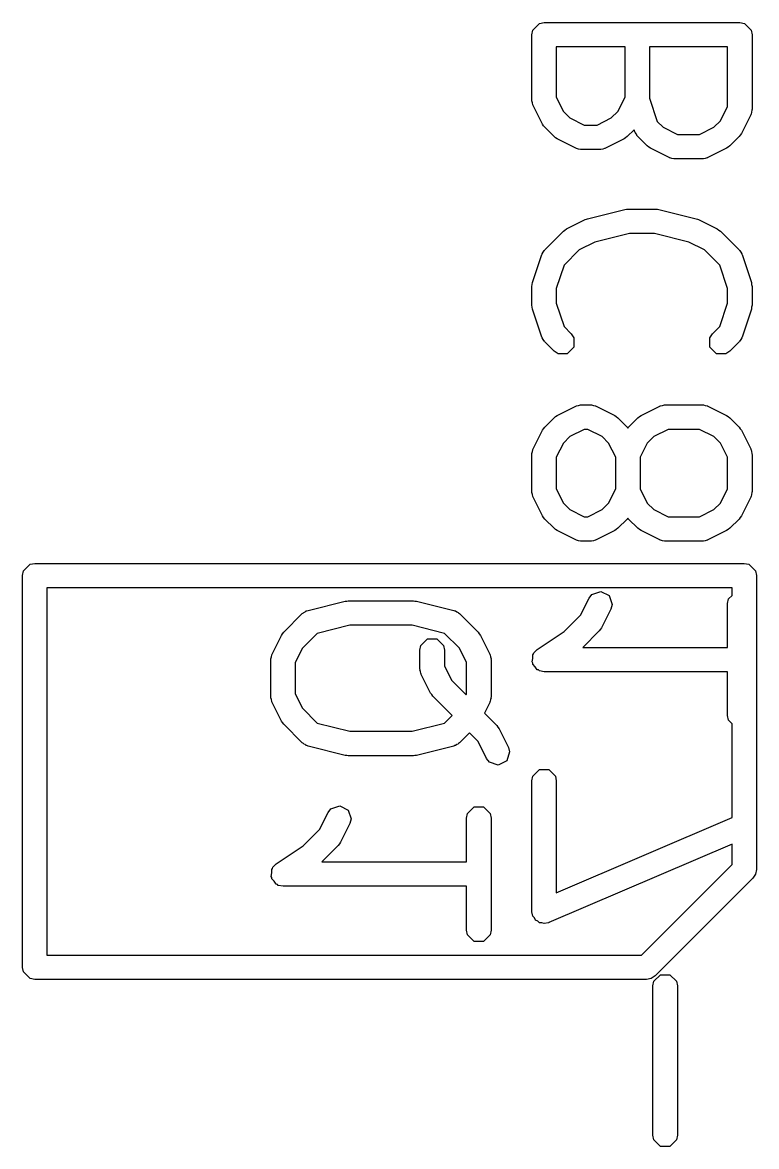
# Model space of a CAD drawing. Header units: inches. Extents: x 0.38 to 5.39, y 0.07 to 3.28.
# Drawn here: x 3.153 to 3.2711, y 0.8069 to 0.9876 of the extents above; entities that cross this region are included whole.
import ezdxf

# ---------------------------------------------------------------- set-up
doc = ezdxf.new("R2010")
doc.units = ezdxf.units.IN
doc.header["$MEASUREMENT"] = 0
doc.layers.add('BLACK', color=250, linetype='CONTINUOUS')

msp = doc.modelspace()

# ---------------------------------------------------------------- linework, layer by layer
at = {"layer": 'BLACK', "linetype": 'CONTINUOUS'}
for p, q in [((3.23509, 0.9864), (3.23616, 0.98747)), ((3.23616, 0.98747), (3.23691, 0.98762)), ((3.23691, 0.98762), (3.26841, 0.98762)), ((3.26841, 0.98762), (3.26916, 0.98747)), ((3.26916, 0.98747), (3.27023, 0.9864)), ((3.23494, 0.98565), (3.23509, 0.9864)), ((3.23494, 0.97515), (3.23494, 0.98565)), ((3.27023, 0.9864), (3.27038, 0.98565)), ((3.27038, 0.98565), (3.27038, 0.97365)), ((3.24994, 0.98368), (3.23888, 0.98368)), ((3.23888, 0.98368), (3.23888, 0.97562)), ((3.24994, 0.97562), (3.24994, 0.98368)), ((3.26644, 0.98368), (3.25388, 0.98368)), ((3.25388, 0.98368), (3.25388, 0.97547)), ((3.26644, 0.97412), (3.26644, 0.98368)), ((3.23496, 0.97506), (3.23494, 0.97515)), ((3.23495, 0.97501), (3.23496, 0.97506)), ((3.23503, 0.97471), (3.23495, 0.97501)), ((3.23509, 0.9744), (3.23503, 0.97471)), ((3.23513, 0.97437), (3.23509, 0.9744)), ((3.23515, 0.97427), (3.23513, 0.97437)), ((3.23888, 0.97562), (3.24003, 0.97332)), ((3.24879, 0.97332), (3.24994, 0.97562)), ((3.25388, 0.97547), (3.25513, 0.97172)), ((3.23665, 0.97127), (3.23515, 0.97427)), ((3.24003, 0.97332), (3.24108, 0.97227)), ((3.24774, 0.97227), (3.24879, 0.97332)), ((3.26529, 0.97182), (3.26644, 0.97412)), ((3.27017, 0.97277), (3.26867, 0.96977)), ((3.27019, 0.97287), (3.27017, 0.97277)), ((3.27023, 0.9729), (3.27019, 0.97287)), ((3.27029, 0.97321), (3.27023, 0.9729)), ((3.27037, 0.97351), (3.27029, 0.97321)), ((3.27038, 0.97365), (3.27036, 0.97356)), ((3.27036, 0.97356), (3.27037, 0.97351)), ((3.23684, 0.97102), (3.23665, 0.97127)), ((3.23702, 0.97076), (3.23684, 0.97102)), ((3.23852, 0.96926), (3.23702, 0.97076)), ((3.24108, 0.97227), (3.24338, 0.97112)), ((3.24338, 0.97112), (3.24545, 0.97112)), ((3.24545, 0.97112), (3.24774, 0.97227)), ((3.25513, 0.97172), (3.25608, 0.97077)), ((3.25608, 0.97077), (3.25837, 0.96962)), ((3.26194, 0.96962), (3.26424, 0.97077)), ((3.26424, 0.97077), (3.26529, 0.97182)), ((3.23878, 0.96908), (3.23852, 0.96926)), ((3.23903, 0.96889), (3.23878, 0.96908)), ((3.25004, 0.96909), (3.24979, 0.96889)), ((3.2503, 0.96926), (3.25004, 0.96909)), ((3.25142, 0.97038), (3.2503, 0.96926)), ((3.25154, 0.97003), (3.25142, 0.97038)), ((3.25159, 0.96994), (3.25154, 0.97003)), ((3.25159, 0.9699), (3.25159, 0.96994)), ((3.25177, 0.96964), (3.25159, 0.9699)), ((3.25192, 0.96936), (3.25177, 0.96964)), ((3.25196, 0.96934), (3.25192, 0.96936)), ((3.25202, 0.96926), (3.25196, 0.96934)), ((3.25352, 0.96776), (3.25202, 0.96926)), ((3.25837, 0.96962), (3.26194, 0.96962)), ((3.2683, 0.96926), (3.2668, 0.96776)), ((3.26848, 0.96952), (3.2683, 0.96926)), ((3.26867, 0.96977), (3.26848, 0.96952)), ((3.24203, 0.96739), (3.23903, 0.96889)), ((3.24213, 0.96737), (3.24203, 0.96739)), ((3.24216, 0.96733), (3.24213, 0.96737)), ((3.24247, 0.96727), (3.24216, 0.96733)), ((3.24277, 0.96719), (3.24247, 0.96727)), ((3.24281, 0.9672), (3.24277, 0.96719)), ((3.24291, 0.96718), (3.24281, 0.9672)), ((3.24591, 0.96718), (3.24291, 0.96718)), ((3.24601, 0.9672), (3.24591, 0.96718)), ((3.24605, 0.96719), (3.24601, 0.9672)), ((3.24635, 0.96727), (3.24605, 0.96719)), ((3.24666, 0.96733), (3.24635, 0.96727)), ((3.2467, 0.96737), (3.24666, 0.96733)), ((3.24679, 0.96739), (3.2467, 0.96737)), ((3.24979, 0.96889), (3.24679, 0.96739)), ((3.25378, 0.96759), (3.25352, 0.96776)), ((3.25403, 0.96739), (3.25378, 0.96759)), ((3.25703, 0.96589), (3.25403, 0.96739)), ((3.26629, 0.96739), (3.26329, 0.96589)), ((3.26654, 0.96759), (3.26629, 0.96739)), ((3.2668, 0.96776), (3.26654, 0.96759)), ((3.25712, 0.96587), (3.25703, 0.96589)), ((3.25716, 0.96583), (3.25712, 0.96587)), ((3.25747, 0.96577), (3.25716, 0.96583)), ((3.25777, 0.96569), (3.25747, 0.96577)), ((3.25781, 0.9657), (3.25777, 0.96569)), ((3.25791, 0.96568), (3.25781, 0.9657)), ((3.26241, 0.96568), (3.25791, 0.96568)), ((3.26251, 0.9657), (3.26241, 0.96568)), ((3.26255, 0.96569), (3.26251, 0.9657)), ((3.26285, 0.96577), (3.26255, 0.96569)), ((3.26316, 0.96583), (3.26285, 0.96577)), ((3.26319, 0.96587), (3.26316, 0.96583)), ((3.26329, 0.96589), (3.26319, 0.96587)), ((3.24393, 0.95606), (3.24993, 0.95756)), ((3.24993, 0.95756), (3.25017, 0.95758)), ((3.25017, 0.95758), (3.25041, 0.95762)), ((3.25041, 0.95762), (3.25491, 0.95762)), ((3.25491, 0.95762), (3.25515, 0.95758)), ((3.25515, 0.95758), (3.25539, 0.95756)), ((3.25539, 0.95756), (3.26139, 0.95606)), ((3.24053, 0.95442), (3.24353, 0.95592)), ((3.24353, 0.95592), (3.24374, 0.95597)), ((3.24374, 0.95597), (3.24393, 0.95606)), ((3.26139, 0.95606), (3.26158, 0.95597)), ((3.26158, 0.95597), (3.26179, 0.95592)), ((3.26179, 0.95592), (3.26479, 0.95442)), ((3.23702, 0.95105), (3.24002, 0.95405)), ((3.24002, 0.95405), (3.24028, 0.95422)), ((3.24028, 0.95422), (3.24053, 0.95442)), ((3.25065, 0.95369), (3.2451, 0.9523)), ((3.25467, 0.95369), (3.25065, 0.95369)), ((3.26022, 0.9523), (3.25467, 0.95369)), ((3.26479, 0.95442), (3.26504, 0.95422)), ((3.26504, 0.95422), (3.2653, 0.95405)), ((3.2653, 0.95405), (3.2683, 0.95105)), ((3.23677, 0.95067), (3.23692, 0.95094)), ((3.23692, 0.95094), (3.23696, 0.95097)), ((3.23696, 0.95097), (3.23702, 0.95105)), ((3.24258, 0.95104), (3.24013, 0.94859)), ((3.2451, 0.9523), (3.24258, 0.95104)), ((3.26274, 0.95104), (3.26022, 0.9523)), ((3.26519, 0.94859), (3.26274, 0.95104)), ((3.2683, 0.95105), (3.26835, 0.95097)), ((3.26835, 0.95097), (3.2684, 0.95094)), ((3.2684, 0.95094), (3.26855, 0.95067)), ((3.23504, 0.94578), (3.23654, 0.95028)), ((3.23654, 0.95028), (3.23659, 0.95036)), ((3.23659, 0.95041), (3.23677, 0.95067)), ((3.23659, 0.95036), (3.23659, 0.95041)), ((3.26855, 0.95067), (3.26873, 0.95041)), ((3.26873, 0.95041), (3.26873, 0.95036)), ((3.26873, 0.95036), (3.26878, 0.95028)), ((3.26878, 0.95028), (3.27028, 0.94578)), ((3.24013, 0.94859), (3.23888, 0.94484)), ((3.26644, 0.94484), (3.26519, 0.94859)), ((3.23494, 0.94516), (3.235, 0.94547)), ((3.235, 0.94547), (3.23504, 0.94578)), ((3.27028, 0.94578), (3.27031, 0.94547)), ((3.27031, 0.94547), (3.27038, 0.94516)), ((3.23494, 0.94216), (3.23494, 0.94516)), ((3.23888, 0.94484), (3.23888, 0.94248)), ((3.26644, 0.94248), (3.26644, 0.94484)), ((3.27038, 0.94516), (3.27038, 0.94216)), ((3.235, 0.94185), (3.23494, 0.94216)), ((3.23504, 0.94153), (3.235, 0.94185)), ((3.23888, 0.94248), (3.24013, 0.93872)), ((3.26519, 0.93872), (3.26644, 0.94248)), ((3.27031, 0.94185), (3.27028, 0.94153)), ((3.27038, 0.94216), (3.27031, 0.94185)), ((3.23654, 0.93703), (3.23504, 0.94153)), ((3.27028, 0.94153), (3.26878, 0.93703)), ((3.24013, 0.93872), (3.2413, 0.93755)), ((3.26402, 0.93755), (3.26519, 0.93872)), ((3.23659, 0.93695), (3.23654, 0.93703)), ((3.23659, 0.9369), (3.23659, 0.93695)), ((3.23677, 0.93664), (3.23659, 0.9369)), ((3.23692, 0.93637), (3.23677, 0.93664)), ((3.23696, 0.93635), (3.23692, 0.93637)), ((3.2413, 0.93755), (3.24173, 0.93691)), ((3.24173, 0.93691), (3.24173, 0.9354)), ((3.26359, 0.93691), (3.26402, 0.93755)), ((3.26359, 0.9354), (3.26359, 0.93691)), ((3.2684, 0.93637), (3.26835, 0.93635)), ((3.26855, 0.93664), (3.2684, 0.93637)), ((3.26873, 0.9369), (3.26855, 0.93664)), ((3.26878, 0.93703), (3.26873, 0.93695)), ((3.26873, 0.93695), (3.26873, 0.9369)), ((3.23702, 0.93626), (3.23696, 0.93635)), ((3.23852, 0.93476), (3.23702, 0.93626)), ((3.23916, 0.93434), (3.23852, 0.93476)), ((3.24173, 0.9354), (3.24066, 0.93434)), ((3.26465, 0.93434), (3.26359, 0.9354)), ((3.2668, 0.93476), (3.26616, 0.93434)), ((3.2683, 0.93626), (3.2668, 0.93476)), ((3.26835, 0.93635), (3.2683, 0.93626)), ((3.24066, 0.93434), (3.23916, 0.93434)), ((3.26616, 0.93434), (3.26465, 0.93434)), ((3.23903, 0.92442), (3.24203, 0.92592)), ((3.24203, 0.92592), (3.24213, 0.92595)), ((3.24213, 0.92595), (3.24216, 0.92598)), ((3.24216, 0.92598), (3.24247, 0.92604)), ((3.24247, 0.92604), (3.24277, 0.92612)), ((3.24277, 0.92612), (3.24281, 0.92611)), ((3.24281, 0.92611), (3.24291, 0.92613)), ((3.24291, 0.92613), (3.24441, 0.92613)), ((3.24441, 0.92613), (3.24451, 0.92611)), ((3.24451, 0.92611), (3.24455, 0.92612)), ((3.24455, 0.92612), (3.24485, 0.92604)), ((3.24485, 0.92604), (3.24516, 0.92598)), ((3.24516, 0.92598), (3.2452, 0.92595)), ((3.2452, 0.92595), (3.24529, 0.92592)), ((3.24529, 0.92592), (3.24829, 0.92442)), ((3.25253, 0.92442), (3.25553, 0.92592)), ((3.25553, 0.92592), (3.25562, 0.92595)), ((3.25562, 0.92595), (3.25566, 0.92598)), ((3.25566, 0.92598), (3.25597, 0.92604)), ((3.25597, 0.92604), (3.25627, 0.92612)), ((3.25627, 0.92612), (3.25631, 0.92611)), ((3.25631, 0.92611), (3.25641, 0.92613)), ((3.25641, 0.92613), (3.26241, 0.92613)), ((3.26241, 0.92613), (3.26251, 0.92611)), ((3.26251, 0.92611), (3.26255, 0.92612)), ((3.26255, 0.92612), (3.26285, 0.92604)), ((3.26285, 0.92604), (3.26316, 0.92598)), ((3.26316, 0.92598), (3.26319, 0.92595)), ((3.26319, 0.92595), (3.26329, 0.92592)), ((3.26329, 0.92592), (3.26629, 0.92442)), ((3.23702, 0.92255), (3.23852, 0.92405)), ((3.23852, 0.92405), (3.23878, 0.92423)), ((3.23878, 0.92423), (3.23903, 0.92442)), ((3.24829, 0.92442), (3.24854, 0.92423)), ((3.24854, 0.92423), (3.2488, 0.92405)), ((3.2488, 0.92405), (3.2503, 0.92255)), ((3.25052, 0.92255), (3.25202, 0.92405)), ((3.25202, 0.92405), (3.25228, 0.92423)), ((3.25228, 0.92423), (3.25253, 0.92442)), ((3.26629, 0.92442), (3.26654, 0.92423)), ((3.26654, 0.92423), (3.2668, 0.92405)), ((3.2668, 0.92405), (3.2683, 0.92255)), ((3.23515, 0.91904), (3.23665, 0.92204)), ((3.23665, 0.92204), (3.23684, 0.92229)), ((3.23684, 0.92229), (3.23702, 0.92255)), ((3.24338, 0.92219), (3.24108, 0.92104)), ((3.24395, 0.92219), (3.24338, 0.92219)), ((3.24624, 0.92104), (3.24395, 0.92219)), ((3.2503, 0.92255), (3.25041, 0.92239)), ((3.25041, 0.92239), (3.25052, 0.92255)), ((3.25687, 0.92219), (3.25458, 0.92104)), ((3.26194, 0.92219), (3.25687, 0.92219)), ((3.26424, 0.92104), (3.26194, 0.92219)), ((3.2683, 0.92255), (3.26848, 0.92229)), ((3.26848, 0.92229), (3.26867, 0.92204)), ((3.26867, 0.92204), (3.27017, 0.91904)), ((3.24108, 0.92104), (3.24003, 0.91999)), ((3.24729, 0.91999), (3.24624, 0.92104)), ((3.25458, 0.92104), (3.25353, 0.91999)), ((3.26529, 0.91999), (3.26424, 0.92104)), ((3.23495, 0.9183), (3.23503, 0.9186)), ((3.23496, 0.91826), (3.23495, 0.9183)), ((3.23503, 0.9186), (3.23509, 0.91891)), ((3.23509, 0.91891), (3.23513, 0.91894)), ((3.23513, 0.91894), (3.23515, 0.91904)), ((3.24003, 0.91999), (3.23888, 0.91769)), ((3.24844, 0.91769), (3.24729, 0.91999)), ((3.25353, 0.91999), (3.25238, 0.91769)), ((3.26644, 0.91769), (3.26529, 0.91999)), ((3.27017, 0.91904), (3.27019, 0.91894)), ((3.27019, 0.91894), (3.27023, 0.91891)), ((3.27023, 0.91891), (3.27029, 0.9186)), ((3.27029, 0.9186), (3.27037, 0.9183)), ((3.27037, 0.9183), (3.27036, 0.91826)), ((3.23494, 0.91816), (3.23496, 0.91826)), ((3.23494, 0.91216), (3.23494, 0.91816)), ((3.23888, 0.91769), (3.23888, 0.91262)), ((3.24844, 0.91262), (3.24844, 0.91769)), ((3.25238, 0.91769), (3.25238, 0.91262)), ((3.26644, 0.91262), (3.26644, 0.91769)), ((3.27036, 0.91826), (3.27038, 0.91816)), ((3.27038, 0.91816), (3.27038, 0.91216)), ((3.23496, 0.91206), (3.23494, 0.91216)), ((3.23495, 0.91202), (3.23496, 0.91206)), ((3.23503, 0.91172), (3.23495, 0.91202)), ((3.23509, 0.91141), (3.23503, 0.91172)), ((3.23513, 0.91137), (3.23509, 0.91141)), ((3.23515, 0.91128), (3.23513, 0.91137)), ((3.23665, 0.90828), (3.23515, 0.91128)), ((3.23888, 0.91262), (3.24003, 0.91033)), ((3.24729, 0.91033), (3.24844, 0.91262)), ((3.25238, 0.91262), (3.25353, 0.91033)), ((3.26529, 0.91033), (3.26644, 0.91262)), ((3.27017, 0.91128), (3.26867, 0.90828)), ((3.27019, 0.91137), (3.27017, 0.91128)), ((3.27023, 0.91141), (3.27019, 0.91137)), ((3.27029, 0.91172), (3.27023, 0.91141)), ((3.27037, 0.91202), (3.27029, 0.91172)), ((3.27038, 0.91216), (3.27036, 0.91206)), ((3.27036, 0.91206), (3.27037, 0.91202)), ((3.24003, 0.91033), (3.24108, 0.90928)), ((3.24108, 0.90928), (3.24338, 0.90813)), ((3.24395, 0.90813), (3.24624, 0.90928)), ((3.24624, 0.90928), (3.24729, 0.91033)), ((3.25353, 0.91033), (3.25458, 0.90928)), ((3.25458, 0.90928), (3.25687, 0.90813)), ((3.26194, 0.90813), (3.26424, 0.90928)), ((3.26424, 0.90928), (3.26529, 0.91033)), ((3.23684, 0.90803), (3.23665, 0.90828)), ((3.23702, 0.90777), (3.23684, 0.90803)), ((3.23852, 0.90627), (3.23702, 0.90777)), ((3.24338, 0.90813), (3.24395, 0.90813)), ((3.2503, 0.90777), (3.2488, 0.90627)), ((3.25041, 0.90793), (3.2503, 0.90777)), ((3.25052, 0.90777), (3.25041, 0.90793)), ((3.25202, 0.90627), (3.25052, 0.90777)), ((3.25687, 0.90813), (3.26194, 0.90813)), ((3.2683, 0.90777), (3.2668, 0.90627)), ((3.26848, 0.90803), (3.2683, 0.90777)), ((3.26867, 0.90828), (3.26848, 0.90803)), ((3.23878, 0.90609), (3.23852, 0.90627)), ((3.23903, 0.9059), (3.23878, 0.90609)), ((3.24203, 0.9044), (3.23903, 0.9059)), ((3.24829, 0.9059), (3.24529, 0.9044)), ((3.24854, 0.90609), (3.24829, 0.9059)), ((3.2488, 0.90627), (3.24854, 0.90609)), ((3.25228, 0.90609), (3.25202, 0.90627)), ((3.25253, 0.9059), (3.25228, 0.90609)), ((3.25553, 0.9044), (3.25253, 0.9059)), ((3.26629, 0.9059), (3.26329, 0.9044)), ((3.26654, 0.90609), (3.26629, 0.9059)), ((3.2668, 0.90627), (3.26654, 0.90609)), ((3.24213, 0.90437), (3.24203, 0.9044)), ((3.24216, 0.90434), (3.24213, 0.90437)), ((3.24247, 0.90428), (3.24216, 0.90434)), ((3.24277, 0.9042), (3.24247, 0.90428)), ((3.24281, 0.90421), (3.24277, 0.9042)), ((3.24291, 0.90419), (3.24281, 0.90421)), ((3.24441, 0.90419), (3.24291, 0.90419)), ((3.24451, 0.90421), (3.24441, 0.90419)), ((3.24455, 0.9042), (3.24451, 0.90421)), ((3.24485, 0.90428), (3.24455, 0.9042)), ((3.24516, 0.90434), (3.24485, 0.90428)), ((3.2452, 0.90437), (3.24516, 0.90434)), ((3.24529, 0.9044), (3.2452, 0.90437)), ((3.25562, 0.90437), (3.25553, 0.9044)), ((3.25566, 0.90434), (3.25562, 0.90437)), ((3.25597, 0.90428), (3.25566, 0.90434)), ((3.25627, 0.9042), (3.25597, 0.90428)), ((3.25631, 0.90421), (3.25627, 0.9042)), ((3.25641, 0.90419), (3.25631, 0.90421)), ((3.26241, 0.90419), (3.25641, 0.90419)), ((3.26251, 0.90421), (3.26241, 0.90419)), ((3.26255, 0.9042), (3.26251, 0.90421)), ((3.26285, 0.90428), (3.26255, 0.9042)), ((3.26316, 0.90434), (3.26285, 0.90428)), ((3.26319, 0.90437), (3.26316, 0.90434)), ((3.26329, 0.9044), (3.26319, 0.90437)), ((3.15314, 0.89941), (3.15421, 0.90048)), ((3.15421, 0.90048), (3.15496, 0.90063)), ((3.15496, 0.90063), (3.26913, 0.90063)), ((3.26913, 0.90063), (3.26989, 0.90048)), ((3.26989, 0.90048), (3.27095, 0.89941)), ((3.15299, 0.89866), (3.15314, 0.89941)), ((3.15299, 0.83567), (3.15299, 0.89866)), ((3.27095, 0.89941), (3.2711, 0.89866)), ((3.2711, 0.89866), (3.2711, 0.85142)), ((3.15693, 0.89669), (3.15693, 0.83764)), ((3.26717, 0.89669), (3.15693, 0.89669)), ((3.26717, 0.89549), (3.26717, 0.89669)), ((3.24279, 0.89233), (3.24415, 0.89504)), ((3.24415, 0.89504), (3.24462, 0.89565)), ((3.24462, 0.89565), (3.24605, 0.89613)), ((3.24605, 0.89613), (3.2474, 0.89545)), ((3.2474, 0.89545), (3.24787, 0.89402)), ((3.26644, 0.89416), (3.26659, 0.89492)), ((3.26659, 0.89492), (3.26717, 0.89549)), ((3.19846, 0.89285), (3.19866, 0.89298)), ((3.19866, 0.89298), (3.19875, 0.89298)), ((3.19875, 0.89298), (3.19894, 0.89307)), ((3.19894, 0.89307), (3.20494, 0.89457)), ((3.20494, 0.89457), (3.20518, 0.89458)), ((3.20518, 0.89458), (3.20542, 0.89463)), ((3.20542, 0.89463), (3.21591, 0.89463)), ((3.21591, 0.89463), (3.21615, 0.89458)), ((3.21615, 0.89458), (3.21639, 0.89457)), ((3.21639, 0.89457), (3.22239, 0.89307)), ((3.22239, 0.89307), (3.22258, 0.89298)), ((3.22258, 0.89298), (3.22267, 0.89298)), ((3.22267, 0.89298), (3.22287, 0.89285)), ((3.24767, 0.89328), (3.24617, 0.89028)), ((3.24787, 0.89402), (3.24767, 0.89328)), ((3.26644, 0.88713), (3.26644, 0.89416)), ((3.19502, 0.88955), (3.19802, 0.89255)), ((3.19802, 0.89255), (3.1982, 0.89267)), ((3.1982, 0.89267), (3.19824, 0.89274)), ((3.19824, 0.89274), (3.19846, 0.89285)), ((3.22287, 0.89285), (3.22309, 0.89274)), ((3.22309, 0.89274), (3.22313, 0.89267)), ((3.22313, 0.89267), (3.22331, 0.89255)), ((3.22331, 0.89255), (3.22631, 0.88955)), ((3.24016, 0.88969), (3.24279, 0.89233)), ((3.19485, 0.88929), (3.19502, 0.88955)), ((3.20042, 0.88938), (3.19803, 0.887)), ((3.20566, 0.89069), (3.20042, 0.88938)), ((3.21567, 0.89069), (3.20566, 0.89069)), ((3.22091, 0.88938), (3.21567, 0.89069)), ((3.2233, 0.887), (3.22091, 0.88938)), ((3.22631, 0.88955), (3.22648, 0.88929)), ((3.23582, 0.8868), (3.24016, 0.88969)), ((3.2458, 0.88977), (3.24316, 0.88713)), ((3.24598, 0.89003), (3.2458, 0.88977)), ((3.24617, 0.89028), (3.24598, 0.89003)), ((3.19316, 0.88604), (3.19466, 0.88904)), ((3.19466, 0.88904), (3.19485, 0.88929)), ((3.2171, 0.88742), (3.21816, 0.88848)), ((3.21816, 0.88848), (3.21967, 0.88848)), ((3.21967, 0.88848), (3.22073, 0.88742)), ((3.22648, 0.88929), (3.22667, 0.88904)), ((3.22667, 0.88904), (3.22817, 0.88604)), ((3.19304, 0.88561), (3.1931, 0.88592)), ((3.1931, 0.88592), (3.19313, 0.88595)), ((3.19313, 0.88595), (3.19316, 0.88604)), ((3.19803, 0.887), (3.19689, 0.8847)), ((3.21695, 0.88666), (3.2171, 0.88742)), ((3.21695, 0.88366), (3.21695, 0.88666)), ((3.22073, 0.88742), (3.22088, 0.88666)), ((3.22088, 0.88666), (3.22088, 0.88413)), ((3.22444, 0.8847), (3.2233, 0.887)), ((3.22817, 0.88604), (3.2282, 0.88595)), ((3.2282, 0.88595), (3.22823, 0.88592)), ((3.22823, 0.88592), (3.22829, 0.88561)), ((3.23509, 0.88592), (3.23524, 0.88606)), ((3.23509, 0.88534), (3.23509, 0.88592)), ((3.23524, 0.88606), (3.23528, 0.88626)), ((3.23528, 0.88626), (3.23582, 0.8868)), ((3.24316, 0.88713), (3.26644, 0.88713)), ((3.19295, 0.8853), (3.19304, 0.88561)), ((3.19297, 0.88526), (3.19295, 0.8853)), ((3.19295, 0.88516), (3.19297, 0.88526)), ((3.19295, 0.87916), (3.19295, 0.88516)), ((3.19689, 0.8847), (3.19689, 0.87963)), ((3.22088, 0.88413), (3.22203, 0.88183)), ((3.22444, 0.87963), (3.22444, 0.8847)), ((3.22829, 0.88561), (3.22838, 0.8853)), ((3.22838, 0.8853), (3.22836, 0.88526)), ((3.22836, 0.88526), (3.22838, 0.88516)), ((3.22838, 0.88516), (3.22838, 0.87916)), ((3.23498, 0.88478), (3.23509, 0.88534)), ((3.23509, 0.88461), (3.23498, 0.88478)), ((3.23509, 0.88441), (3.23509, 0.88461)), ((3.2355, 0.884), (3.23509, 0.88441)), ((3.23582, 0.88353), (3.2355, 0.884)), ((3.21696, 0.88357), (3.21695, 0.88366)), ((3.21695, 0.88352), (3.21696, 0.88357)), ((3.21703, 0.88322), (3.21695, 0.88352)), ((3.2171, 0.88291), (3.21703, 0.88322)), ((3.21713, 0.88288), (3.2171, 0.88291)), ((3.21715, 0.88278), (3.21713, 0.88288)), ((3.21865, 0.87978), (3.21715, 0.88278)), ((3.23602, 0.88349), (3.23582, 0.88353)), ((3.23616, 0.88334), (3.23602, 0.88349)), ((3.23691, 0.88319), (3.23616, 0.88334)), ((3.26644, 0.88319), (3.23691, 0.88319)), ((3.26644, 0.87616), (3.26644, 0.88319)), ((3.22203, 0.88183), (3.22437, 0.87949)), ((3.19297, 0.87907), (3.19295, 0.87916)), ((3.19295, 0.87902), (3.19297, 0.87907)), ((3.19304, 0.87872), (3.19295, 0.87902)), ((3.1931, 0.87841), (3.19304, 0.87872)), ((3.19689, 0.87963), (3.19803, 0.87733)), ((3.21885, 0.87953), (3.21865, 0.87978)), ((3.21902, 0.87927), (3.21885, 0.87953)), ((3.22213, 0.87616), (3.21902, 0.87927)), ((3.22437, 0.87949), (3.22444, 0.87963)), ((3.22829, 0.87872), (3.22823, 0.87841)), ((3.22838, 0.87902), (3.22829, 0.87872)), ((3.22838, 0.87916), (3.22836, 0.87907)), ((3.22836, 0.87907), (3.22838, 0.87902)), ((3.19313, 0.87838), (3.1931, 0.87841)), ((3.19316, 0.87828), (3.19313, 0.87838)), ((3.19466, 0.87528), (3.19316, 0.87828)), ((3.19803, 0.87733), (3.20042, 0.87494)), ((3.22817, 0.87828), (3.22731, 0.87655)), ((3.2282, 0.87838), (3.22817, 0.87828)), ((3.22823, 0.87841), (3.2282, 0.87838)), ((3.19485, 0.87503), (3.19466, 0.87528)), ((3.19502, 0.87477), (3.19485, 0.87503)), ((3.20042, 0.87494), (3.20566, 0.87363)), ((3.21567, 0.87363), (3.22091, 0.87494)), ((3.22091, 0.87494), (3.22213, 0.87616)), ((3.22731, 0.87655), (3.2293, 0.87456)), ((3.26659, 0.87541), (3.26644, 0.87616)), ((3.26717, 0.87483), (3.26659, 0.87541)), ((3.19802, 0.87177), (3.19502, 0.87477)), ((3.20566, 0.87363), (3.21567, 0.87363)), ((3.22491, 0.87338), (3.22331, 0.87177)), ((3.2263, 0.872), (3.22491, 0.87338)), ((3.2293, 0.87456), (3.22948, 0.87429)), ((3.22948, 0.87429), (3.22967, 0.87404)), ((3.22967, 0.87404), (3.23117, 0.87105)), ((3.26717, 0.85978), (3.26717, 0.87483)), ((3.1982, 0.87165), (3.19802, 0.87177)), ((3.19824, 0.87158), (3.1982, 0.87165)), ((3.19846, 0.87148), (3.19824, 0.87158)), ((3.19866, 0.87135), (3.19846, 0.87148)), ((3.19875, 0.87135), (3.19866, 0.87135)), ((3.19894, 0.87125), (3.19875, 0.87135)), ((3.22258, 0.87135), (3.22239, 0.87125)), ((3.22267, 0.87135), (3.22258, 0.87135)), ((3.22287, 0.87148), (3.22267, 0.87135)), ((3.22309, 0.87158), (3.22287, 0.87148)), ((3.22313, 0.87165), (3.22309, 0.87158)), ((3.22331, 0.87177), (3.22313, 0.87165)), ((3.22765, 0.86928), (3.2263, 0.872)), ((3.20494, 0.86976), (3.19894, 0.87125)), ((3.20518, 0.86974), (3.20494, 0.86976)), ((3.20542, 0.8697), (3.20518, 0.86974)), ((3.21591, 0.8697), (3.20542, 0.8697)), ((3.21615, 0.86974), (3.21591, 0.8697)), ((3.21639, 0.86976), (3.21615, 0.86974)), ((3.22239, 0.87125), (3.21639, 0.86976)), ((3.23138, 0.8703), (3.2309, 0.86888)), ((3.23117, 0.87105), (3.23138, 0.8703)), ((3.22812, 0.86868), (3.22765, 0.86928)), ((3.22955, 0.8682), (3.22812, 0.86868)), ((3.2309, 0.86888), (3.22955, 0.8682)), ((3.23494, 0.86567), (3.23509, 0.86642)), ((3.23509, 0.86642), (3.23616, 0.86748)), ((3.23616, 0.86748), (3.23767, 0.86748)), ((3.23767, 0.86748), (3.23873, 0.86642)), ((3.23873, 0.86642), (3.23888, 0.86567)), ((3.23494, 0.84467), (3.23494, 0.86567)), ((3.23888, 0.86567), (3.23888, 0.84765)), ((3.2008, 0.85783), (3.20216, 0.86055)), ((3.20216, 0.86055), (3.20263, 0.86115)), ((3.20263, 0.86115), (3.20406, 0.86163)), ((3.20406, 0.86163), (3.2054, 0.86096)), ((3.2054, 0.86096), (3.20588, 0.85953)), ((3.22459, 0.86042), (3.22566, 0.86148)), ((3.22566, 0.86148), (3.22717, 0.86148)), ((3.22717, 0.86148), (3.22823, 0.86042)), ((3.20568, 0.85879), (3.20418, 0.85579)), ((3.20588, 0.85953), (3.20568, 0.85879)), ((3.22444, 0.85967), (3.22459, 0.86042)), ((3.22444, 0.85264), (3.22444, 0.85967)), ((3.22823, 0.86042), (3.22838, 0.85967)), ((3.22838, 0.85967), (3.22838, 0.84167)), ((3.23888, 0.84765), (3.26717, 0.85978)), ((3.19816, 0.8552), (3.2008, 0.85783)), ((3.19383, 0.85231), (3.19816, 0.8552)), ((3.20381, 0.85527), (3.20117, 0.85264)), ((3.20398, 0.85554), (3.20381, 0.85527)), ((3.20418, 0.85579), (3.20398, 0.85554)), ((3.26717, 0.85549), (3.23769, 0.84286)), ((3.26717, 0.85223), (3.26717, 0.85549)), ((3.1931, 0.85142), (3.19324, 0.85156)), ((3.1931, 0.85085), (3.1931, 0.85142)), ((3.19324, 0.85156), (3.19328, 0.85176)), ((3.19328, 0.85176), (3.19383, 0.85231)), ((3.20117, 0.85264), (3.22444, 0.85264)), ((3.25257, 0.83764), (3.26717, 0.85223)), ((3.2711, 0.85142), (3.27095, 0.85066)), ((3.19299, 0.85029), (3.1931, 0.85085)), ((3.1931, 0.85012), (3.19299, 0.85029)), ((3.1931, 0.84991), (3.1931, 0.85012)), ((3.1935, 0.84951), (3.1931, 0.84991)), ((3.27053, 0.85003), (3.25478, 0.83428)), ((3.27095, 0.85066), (3.27053, 0.85003)), ((3.27095, 0.85066), (3.27095, 0.85066)), ((3.19382, 0.84903), (3.1935, 0.84951)), ((3.19402, 0.84899), (3.19382, 0.84903)), ((3.19416, 0.84885), (3.19402, 0.84899)), ((3.19492, 0.8487), (3.19416, 0.84885)), ((3.22444, 0.8487), (3.19492, 0.8487)), ((3.22444, 0.84167), (3.22444, 0.8487)), ((3.23495, 0.84465), (3.23494, 0.84467)), ((3.23494, 0.84464), (3.23495, 0.84465)), ((3.23495, 0.84462), (3.23494, 0.84464)), ((3.23509, 0.84391), (3.23495, 0.84462)), ((3.23538, 0.84363), (3.23509, 0.84391)), ((3.23554, 0.84326), (3.23538, 0.84363)), ((3.23589, 0.84312), (3.23554, 0.84326)), ((3.23616, 0.84285), (3.23589, 0.84312)), ((3.23656, 0.84285), (3.23616, 0.84285)), ((3.23694, 0.8427), (3.23656, 0.84285)), ((3.23764, 0.84285), (3.23694, 0.8427)), ((3.23767, 0.84285), (3.23764, 0.84285)), ((3.23769, 0.84286), (3.23767, 0.84286)), ((3.23767, 0.84286), (3.23767, 0.84285)), ((3.22459, 0.84092), (3.22444, 0.84167)), ((3.22566, 0.83985), (3.22459, 0.84092)), ((3.22823, 0.84092), (3.22717, 0.83985)), ((3.22838, 0.84167), (3.22823, 0.84092)), ((3.22717, 0.83985), (3.22566, 0.83985)), ((3.15693, 0.83764), (3.25257, 0.83764)), ((3.15314, 0.83492), (3.15299, 0.83567)), ((3.15421, 0.83385), (3.15314, 0.83492)), ((3.15496, 0.8337), (3.15421, 0.83385)), ((3.25339, 0.8337), (3.15496, 0.8337)), ((3.25414, 0.83385), (3.25339, 0.8337)), ((3.25478, 0.83428), (3.25414, 0.83385)), ((3.25444, 0.83267), (3.25459, 0.83342)), ((3.25459, 0.83342), (3.25566, 0.83449)), ((3.25566, 0.83449), (3.25716, 0.83449)), ((3.25716, 0.83449), (3.25823, 0.83342)), ((3.25823, 0.83342), (3.25838, 0.83267)), ((3.25444, 0.80867), (3.25444, 0.83267)), ((3.25838, 0.83267), (3.25838, 0.80867)), ((3.25459, 0.80792), (3.25444, 0.80867)), ((3.25838, 0.80867), (3.25823, 0.80792)), ((3.25566, 0.80685), (3.25459, 0.80792)), ((3.25716, 0.80685), (3.25566, 0.80685)), ((3.25823, 0.80792), (3.25716, 0.80685))]:
    msp.add_line(p, q, dxfattribs=at)

doc.saveas('drawing.dxf')
